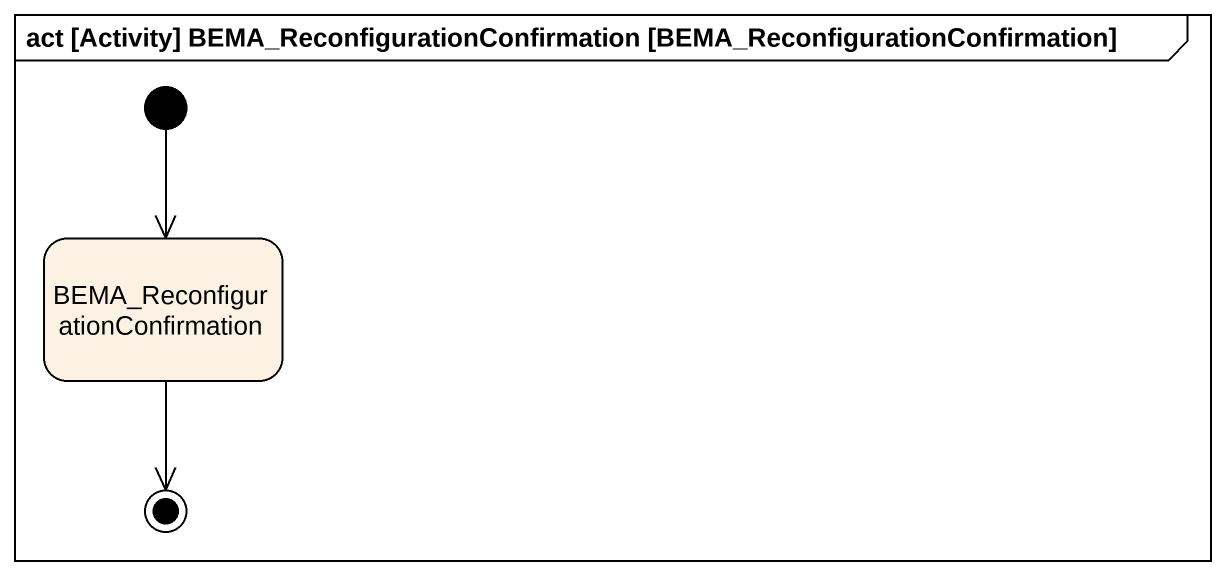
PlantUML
@startuml
mainframe act [Activity] BEMA_ReconfigurationConfirmation [BEMA_ReconfigurationConfirmation]
hide empty description
state "BEMA_ReconfigurationConfirmation" as BEMA_ReconfigurationConfirma
[*] --> BEMA_ReconfigurationConfirma
BEMA_ReconfigurationConfirma --> [*]
@enduml
